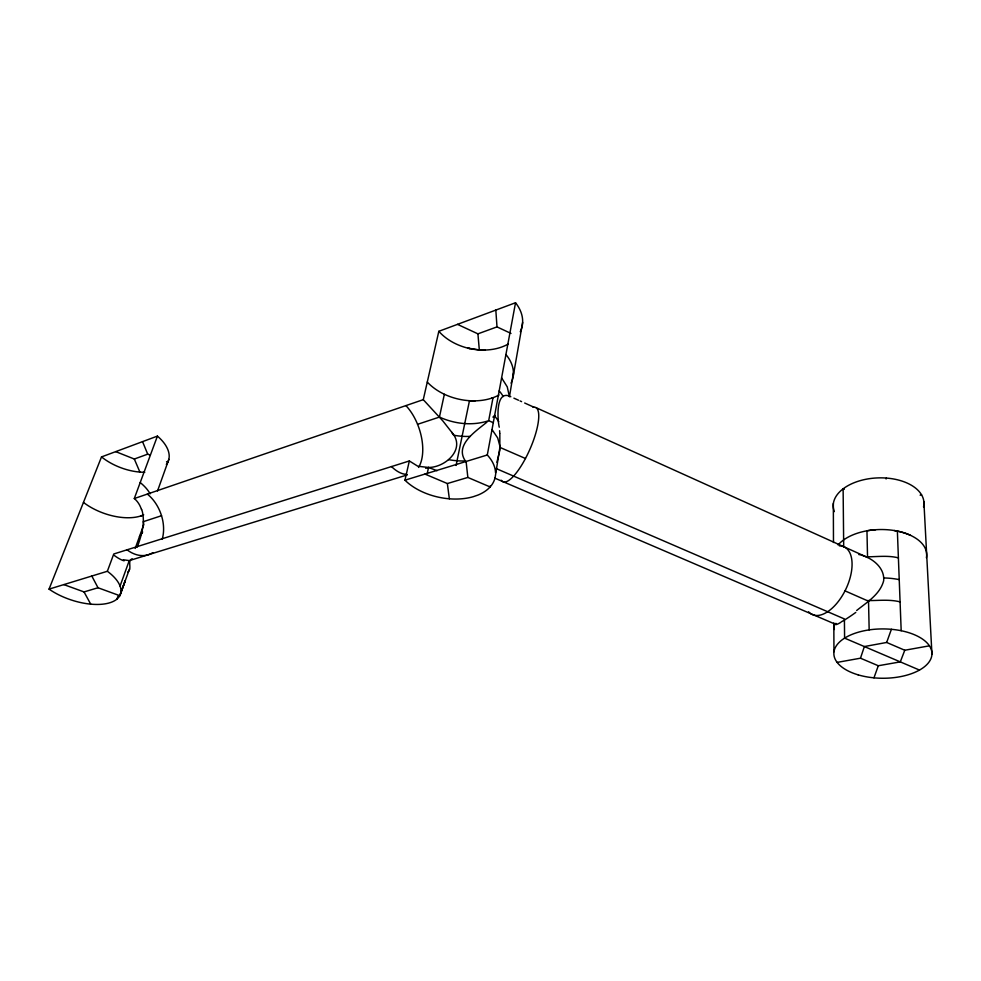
<?xml version="1.0" encoding="UTF-8"?>
<svg xmlns="http://www.w3.org/2000/svg" width="981" height="981" viewBox="0 0 981 981"><rect width="100%" height="100%" fill="white"/><g stroke="black" fill="none" stroke-linecap="round" stroke-linejoin="round"><path stroke-width="1.47" d="M496.901 462.284L499.832 450.316L499.844 433.749M833.715 623.131L834.341 629.495M513.161 376.569L522.64 322.393M166.329 464.418A42.134 23.127 20.6 0 0 157.414 436.104L101.509 456.925L49.05 589.127A45.298 21.202 18.6 0 0 109.774 602.775A45.298 21.202 18.6 0 0 107.358 571.273L113.759 553.995L409.335 460.96L404.957 480.187A50.791 31.085 11.9 0 0 473.198 496.717L478.054 495.037A50.791 31.085 11.9 0 0 495.417 475.662L500.016 446.588L497.71 437.98L492.021 429.555M513.431 372.829L509.446 396.815M490.341 485.718L490.12 486.944L467.851 477.44L447.361 483.547L424.945 474.068M495.54 472.744L495.479 471.738A50.791 31.085 11.9 0 0 487.299 454.988L515.528 302.749L438.826 331.308L423.277 399.659L442.836 420.923L451.947 432.511M456.055 465.472L469.47 400.726A48.179 32.508 12.3 0 0 470.598 400.8L471.726 400.849A47.91 32.312 12.3 0 0 472.842 400.873A47.726 32.189 12.3 0 0 473.958 400.873A47.517 32.042 12.3 0 0 475.074 400.873L471.726 400.849M427.213 473.59L428.538 467.459C445.374 467.532 466.049 449.004 452.069 432.682M417.563 424.319L439.427 417.084L444.356 394.276M886.076 478.961L886.358 478.054M837.112 662.396L860.472 658.202L864.371 646.553L886.665 642.457L904.776 650.244L929.436 645.817M127.677 572.23C132.693 568.342 126.794 560.948 132.153 558.741M137.352 546.993C141.522 535.111 145.728 521.88 141.718 509.384M157.524 490.966L168.83 459.366M120.062 586.049L129.247 560.617L407.336 474.89M139.486 536.533L141.742 533.37M116.935 599.121L117.965 596.276M135.194 548.44L143.913 524.259M129.517 568.955L119.792 595.7L98.014 587.754L84.035 591.923L63.839 584.602M873.961 677.834L878.302 665.743L900.3 661.881L904.776 650.244M886.665 642.457L891.398 629.287M120.749 593.125L125.286 580.568L119.792 595.7M157.426 436.104L134.287 498.544L423.277 399.659M142.662 531.96L141.975 533.063M486.993 422.075C475.675 431.419 453.05 445.693 466.429 462.407M494.89 415.38L492.916 417.109M856.646 610.513C866.971 602.211 880.116 594.351 883.66 580.752C884.923 567.741 872.268 557.968 860.828 555.001M510.819 396.753C495.38 388.623 497.392 419.61 499.255 427.201M836.413 623.536L833.825 623.585L833.96 651.74M115.709 451.628L134.323 459.034L147.714 454.154L150.24 455.159M457.477 324.355L477.919 333.847L496.999 326.894L510.991 333.43M488.624 420.702C472.621 426.073 454.718 424.013 439.5 417.109M491.8 398.139L493.014 397.722L488.685 420.677L493.235 422.688M161.534 515.712L143.3 521.684L143.704 523.106M425.717 468.329L428.538 467.459L437.06 470.684M49.05 589.127L107.358 571.273M404.957 480.187L487.299 454.988M920.141 495.184L921.576 494.841M533.039 407.287A40.589 11.613 -66.3 0 1 535.982 407.642L866.125 556.803C876.536 556.901 887.817 555.148 898.4 557.87M808.589 611.801A37.413 19.657 -64.6 0 0 810.809 613.75A37.401 19.645 -64.6 0 0 845.009 590.869L867.069 600.568C877.75 600.74 889.264 599.121 900.08 601.868M428.538 467.459L417.832 466.233L409.335 460.96M482.971 350.07L484.05 350.07A46.119 32.581 12.6 0 0 485.141 350.058L484.05 350.07A46.315 32.729 12.6 0 1 482.971 350.07L481.879 350.058A46.72 33.023 12.6 0 1 479.317 349.935L467.655 348.083A46.193 32.643 12.6 0 0 469.825 348.598M894.169 530.513L897.37 531.101A46.757 26.082 -1.4 0 1 910.491 535.319M858.865 554.596L859.65 554.743M123.361 559.759L129.247 560.617M166.537 461.683L167.776 462.186M860.472 658.202L878.302 665.743M919.467 670.06L844.592 638.128L844.408 618.95L496.141 468.562M833.813 623.56L494.682 478.078M500.065 447.459L525.46 458.495M513.909 398.151L518.532 400.236M520.065 400.935L521.598 401.634M524.676 403.019L533.86 407.164M844.273 489.347L843.12 488.808L843.697 547.288M501.598 377.869L507.251 386.845L509.262 395.993M451.836 432.327L453.627 435.196A49.173 32.066 12.2 0 0 470.193 436.386M84.035 591.923L90.706 604.137M91.809 576.031L98.014 587.754M134.323 459.034L139.915 472.094M142.539 441.646L147.714 454.154M447.361 483.547L449.347 498.802M466.098 461.475L467.851 477.44M499.599 430.708L499.807 433.283M477.919 333.847L479.317 349.935M495.822 310.082L496.999 326.894M923.881 501.696L931.938 654.119M897.37 531.089L901.183 630.697M867.547 557.441L866.959 530.807A46.647 26.033 -1.4 0 1 875.592 529.728M868.528 601.206L869.166 629.876M833.335 503.461L833.482 542.481M883.844 577.956A47.824 25.408 -0.7 0 1 899.234 579.624M855.775 612.426A31.417 3.838 -37.5 0 1 841.281 621.88M840.57 622.506A31.404 3.139 -39 0 1 835.346 624.431M838.105 544.921A46.647 26.033 -1.4 0 1 893.078 530.353A46.647 26.033 -1.4 0 1 926.395 557.748M834.341 511.591A45.396 26.622 -2.3 0 1 876.646 477.955A45.396 26.622 -2.3 0 1 923.538 506.969M505.926 354.533A48.044 32.41 12.3 0 1 511.027 383.13M498.924 395.036A48.044 32.41 12.3 0 1 427.299 382.05M465.362 460.923A49.872 31.735 12.1 0 1 448.525 459.635M499.182 390.879A49.173 32.054 12.2 0 1 503.253 396.557M494.534 415.969A49.859 31.723 12.1 0 1 498.679 421.609M515.528 302.749A46.622 32.949 12.6 0 1 520.249 331.737M508.379 343.939A46.622 32.949 12.6 0 1 481.843 350.033A46.757 33.047 12.6 0 1 472.033 349.028A46.622 32.949 12.6 0 1 438.826 331.296M124.133 560.813A29.295 8.106 46.7 0 1 114.323 555.491M134.323 498.507A28.817 25.641 -43.5 0 1 141.411 509.507M143.533 514.89A43.274 22.551 19.8 0 1 140.896 515.92A43.225 22.526 19.8 0 1 83.459 502.407M140.209 482.542A43.225 22.526 19.8 0 1 150.118 493.823M143.594 514.866A43.323 22.588 19.8 0 1 140.908 515.932M144.783 472.266A42.134 23.127 20.6 0 1 101.534 456.913M152.778 552.659A35.108 25.334 68.8 0 1 127.052 549.814M147.358 494.081A35.108 25.334 68.8 0 1 162.184 539.268M406.747 474.387A40.196 22.036 71.5 0 1 391.529 466.576M405.938 405.631A40.196 22.036 71.5 0 1 418.544 467.447M845.021 590.869A37.413 19.657 -64.6 0 0 844.567 547.055A37.401 19.645 -64.6 0 0 839.331 545.853M535.969 407.63A40.601 11.613 -66.3 0 1 528.771 451.824A40.589 11.613 -66.3 0 1 502.051 481.18A40.601 11.613 -66.3 0 1 501.23 480.249M858.142 674.854A49.05 24.672 0.1 0 0 931.95 653.751A49.05 24.672 0.1 0 0 858.596 632.132A49.05 24.672 0.1 0 0 858.142 674.854"/></g></svg>
